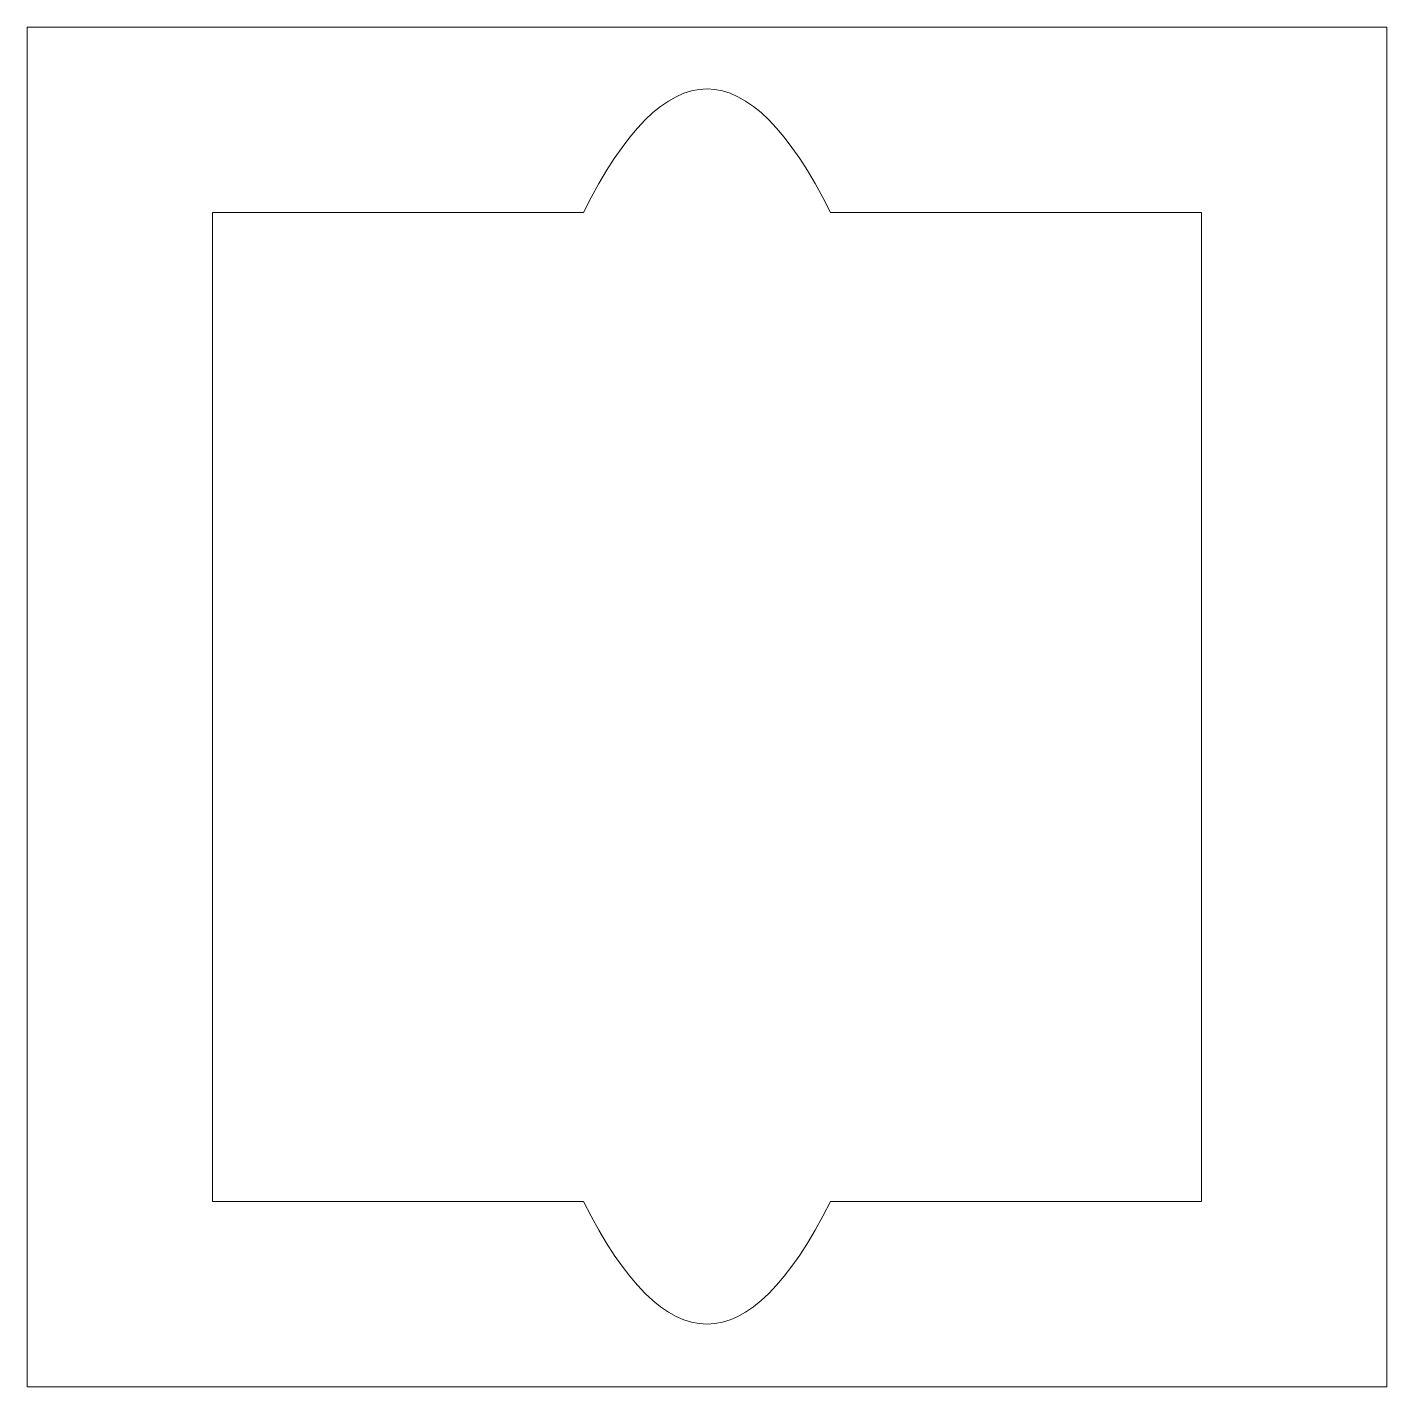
# Model space of a CAD drawing. Header units: inches. Extents: x 0 to 5.5, y 0 to 5.5.
import ezdxf

# ---------------------------------------------------------------- set-up
doc = ezdxf.new("R2010")
doc.units = ezdxf.units.IN
doc.header["$MEASUREMENT"] = 0

msp = doc.modelspace()

# ---------------------------------------------------------------- linework, layer by layer
at = {"color": 7, "linetype": 'Continuous', "lineweight": 15}
for p, q in [((5.5, 5.5), (0, 5.5)), ((0, 5.5), (0, 0)), ((5.5, 0), (5.5, 5.5)), ((2.25, 4.75), (0.75, 4.75)), ((0.75, 4.75), (0.75, 0.75)), ((4.75, 4.75), (3.25, 4.75)), ((4.75, 0.75), (4.75, 4.75)), ((0.75, 0.75), (2.25, 0.75)), ((3.25, 0.75), (4.75, 0.75)), ((0, 0), (5.5, 0))]:
    msp.add_line(p, q, dxfattribs=at)
for points in [[(3.25, 4.75), (2.9167, 5.4167), (2.5833, 5.4167), (2.25, 4.75)], [(2.25, 0.75), (2.5833, 0.0884), (2.9167, 0.0884), (3.25, 0.75)]]:
    msp.add_open_spline(points, degree=3, dxfattribs=at)

doc.saveas('drawing.dxf')
